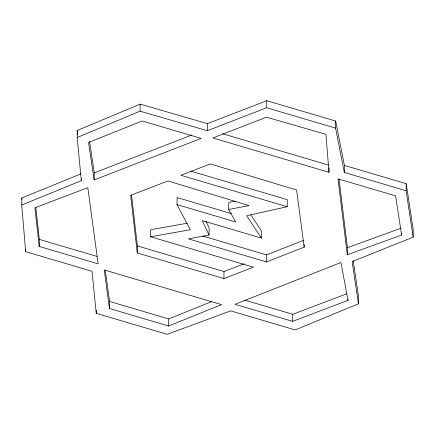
<?xml version="1.0" encoding="UTF-8"?>
<svg xmlns="http://www.w3.org/2000/svg" width="435" height="435" viewBox="0 0 435 435"><rect width="100%" height="100%" fill="white"/><g stroke="black" fill="none" stroke-linecap="round" stroke-linejoin="round"><path stroke-width="0.65" d="M353.155 260.587L358.554 296.719L358.445 303.771L295.218 329.937L230.702 310.867L167.198 334.308L96.26 313.336L92.002 271.271L25.66 251.664L21.75 205.021L21.859 197.968L80.807 173.902M25.66 251.664L25.698 249.097M39.215 246.438L34.941 207.805L87.81 187.675L98.152 263.855L39.215 246.438L39.329 239.386L35.79 207.419M21.75 205.021L81.323 180.699L77.174 137.493L77.289 130.44L140.184 104.134L207.451 123.654L266.78 100.692L335.673 121.055L344.411 165.414L344.303 172.467L406.111 190.737L413.141 237.135L352.143 261.614L358.445 303.771M81.323 180.699L81.35 178.774M94.161 179.932L88.544 142.501L142.191 120.984L201.122 138.406L94.161 179.932L94.275 172.88L89.556 141.467M96.26 313.336L96.309 310.133M109.468 308.507L104.193 269.939L221.54 304.625L168.628 325.989L109.468 308.507L109.582 301.455L105.303 270.2M187.126 223.253L150.679 229.713L150.564 236.765L253.458 267.177L223.889 278.574L137.264 252.969L137.378 245.916L131.539 194.983M77.174 137.493L140.07 111.186L140.184 104.134M168.628 325.989L168.736 318.942L211.573 301.645M150.564 236.765L190.329 229.718L176.969 204.597L177.083 197.55L231.289 213.569M140.07 111.186L207.343 130.701L207.451 123.654M304.206 244.552L304.163 247.118L266.47 261.941L188.344 238.848L209.034 235.058L209.148 228.011L206.049 221.388M223.889 278.574L223.998 271.522L244.127 263.762M176.969 204.597L235.694 221.959L228.669 209.452L228.777 202.4L235.373 201.16M209.034 235.058L202.275 220.61L261.43 238.097L261.538 231.045L250.832 214.841M207.343 130.701L266.671 107.744L266.78 100.692M266.47 261.941L266.579 254.894L303.646 240.316M261.43 238.097L246.661 215.749L287.192 206.707L287.301 199.66L190.677 171.096M292.652 321.345L347.995 300.34L340.953 262.501L235.058 304.321L292.652 321.345L292.766 314.298L346.847 293.766M328.996 172.293L325.94 134.333L266.492 117.205L212.829 137.955L328.996 172.293L329.067 167.807M344.303 172.467L335.559 128.107L335.673 121.055M401.63 233.111L401.597 235.036L347.309 254.758L347.418 247.705L339.044 179.209M347.995 300.34L348.016 299.057M406.111 190.737L406.219 183.684L344.411 165.414M413.141 237.135L413.25 230.082L406.219 183.684M94.275 172.88L191.743 135.04M347.418 247.705L401.07 228.217M228.669 209.452L249.114 205.608L167.981 180.965L130.658 195.331L137.264 252.969M266.671 107.744L335.559 128.107M222.671 133.784L328.458 165.05M287.192 206.707L180.84 175.272L210.317 163.941L296.594 189.992L304.163 247.118M202.775 236.031L266.579 254.894M137.378 245.916L223.998 271.522M39.329 239.386L96.967 256.422M244.872 300.145L292.766 314.298M109.582 301.455L168.736 318.942M401.597 235.036L395.622 195.897L338.028 178.872L347.309 254.758M77.289 130.44L77.675 134.491M21.859 197.968L21.973 199.322"/></g></svg>
